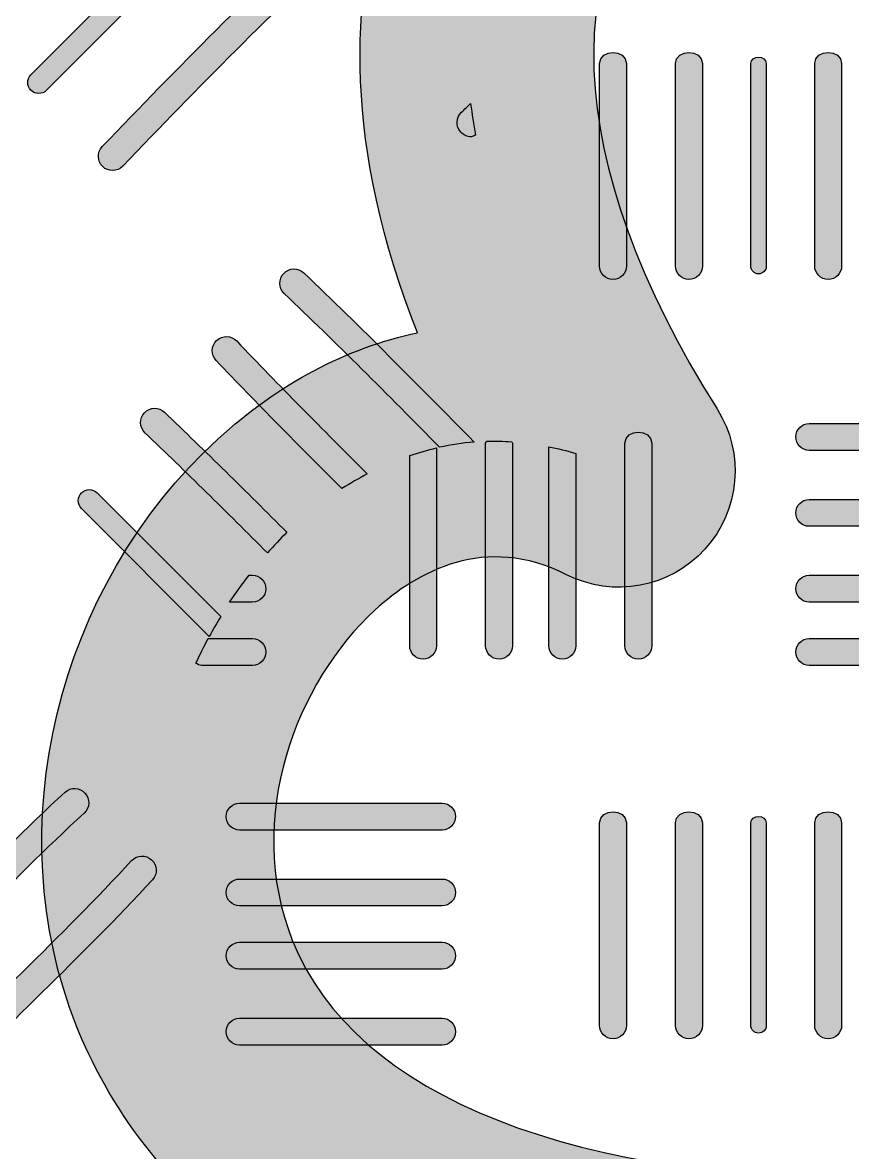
# Model space of a CAD drawing. Extents: x 4 to 307, y 9 to 217.
# Drawn here: x 268.39 to 273.92, y 183.12 to 190.64 of the extents above; entities that cross this region are included whole.
import ezdxf

# ---------------------------------------------------------------- set-up
doc = ezdxf.new("R2010")
doc.units = 0
doc.header["$MEASUREMENT"] = 0
doc.layers.add('EBENE_1', color=7, linetype='CONTINUOUS')

# ---------------------------------------------------------------- blocks, each defined once
blk = doc.blocks.new('BLOCK_4')
at = {"layer": 'EBENE_1'}
h = blk.add_hatch(color=7, dxfattribs=at)
h.dxf.hatch_style = 2
edge = h.paths.add_edge_path()
edge.add_spline(control_points=[(268.4493, 190.1899), (268.4634, 190.1756), (268.4823, 190.1684), (268.5009, 190.1684), (268.5199, 190.1684), (268.5385, 190.1756), (268.5529, 190.1899), (268.5529, 190.1899), (270.0698, 191.7081), (270.0698, 191.7081), (270.0984, 191.7367), (270.0984, 191.7833), (270.0695, 191.8118), (270.0412, 191.8404), (269.9947, 191.8404), (269.9658, 191.8118), (269.9658, 191.8118), (268.4489, 190.2936), (268.4489, 190.2936), (268.4203, 190.2648), (268.4203, 190.2185), (268.4493, 190.1899)], knot_values=[0, 0, 0, 0, 1, 1, 1, 2, 2, 2, 3, 3, 3, 4, 4, 4, 5, 5, 5, 6, 6, 6, 7, 7, 7, 7], degree=3, periodic=1)
h = blk.add_hatch(color=7, dxfattribs=at)
h.dxf.hatch_style = 2
edge = h.paths.add_edge_path()
edge.add_spline(control_points=[(270.4443, 191.3363), (269.9365, 190.8514), (269.4252, 190.3396), (268.9243, 189.8149), (268.8885, 189.7772), (268.8899, 189.7176), (268.9274, 189.6816), (268.9457, 189.6642), (268.9691, 189.6556), (268.9925, 189.6556), (269.0173, 189.6556), (269.0422, 189.6654), (269.0608, 189.6847), (269.5593, 190.2073), (270.0688, 190.7172), (270.5745, 191.1998), (270.6121, 191.2358), (270.6135, 191.2954), (270.5776, 191.3332), (270.5418, 191.3704), (270.4822, 191.3719), (270.4443, 191.3363)], knot_values=[0, 0, 0, 0, 1, 1, 1, 2, 2, 2, 3, 3, 3, 4, 4, 4, 5, 5, 5, 6, 6, 6, 7, 7, 7, 7], degree=3, periodic=1)
h = blk.add_hatch(color=7, dxfattribs=at)
h.dxf.hatch_style = 2
edge = h.paths.add_edge_path()
edge.add_spline(control_points=[(271.4103, 189.8922), (271.3965, 189.9634), (271.3865, 190.0326), (271.3766, 190.1017), (271.3566, 190.0828), (271.3369, 190.0628), (271.3166, 190.0442), (271.2784, 190.0089), (271.2756, 189.9493), (271.3111, 189.911), (271.3297, 189.8907), (271.3548, 189.8805), (271.3803, 189.8805), (271.391, 189.8805), (271.4, 189.8886), (271.4103, 189.8922)], knot_values=[0, 0, 0, 0, 1, 1, 1, 2, 2, 2, 3, 3, 3, 4, 4, 4, 5, 5, 5, 5], degree=3, periodic=1)
h = blk.add_hatch(color=7, dxfattribs=at)
h.dxf.hatch_style = 2
edge = h.paths.add_edge_path()
edge.add_spline(control_points=[(270.2655, 188.9745), (270.228, 189.0105), (270.1684, 189.0091), (270.1322, 188.9714), (270.0964, 188.9336), (270.0977, 188.874), (270.1353, 188.838), (270.4805, 188.5087), (270.826, 188.1637), (271.1702, 187.8135), (271.2456, 187.83), (271.3221, 187.8417), (271.3996, 187.8483), (271.0231, 188.2336), (270.6441, 188.6131), (270.2655, 188.9745)], knot_values=[0, 0, 0, 0, 1, 1, 1, 2, 2, 2, 3, 3, 3, 4, 4, 4, 5, 5, 5, 5], degree=3, periodic=1)
h = blk.add_hatch(color=7, dxfattribs=at)
h.dxf.hatch_style = 2
edge = h.paths.add_edge_path()
edge.add_spline(control_points=[(270.6889, 187.6362), (270.3916, 187.9316), (270.0995, 188.2272), (269.819, 188.5214), (269.7832, 188.5592), (269.7236, 188.5602), (269.6857, 188.5247), (269.6481, 188.4889), (269.6468, 188.4291), (269.6826, 188.3916), (269.9527, 188.1078), (270.2338, 187.8228), (270.5201, 187.538), (270.5752, 187.5737), (270.6314, 187.6061), (270.6889, 187.6362)], knot_values=[0, 0, 0, 0, 1, 1, 1, 2, 2, 2, 3, 3, 3, 4, 4, 4, 5, 5, 5, 5], degree=3, periodic=1)
h = blk.add_hatch(color=7, dxfattribs=at)
h.dxf.hatch_style = 2
edge = h.paths.add_edge_path()
edge.add_spline(control_points=[(270.1532, 187.2473), (269.8828, 187.5191), (269.6106, 187.7868), (269.3384, 188.0467), (269.3005, 188.0827), (269.2413, 188.0813), (269.2051, 188.0436), (269.1693, 188.0059), (269.1707, 187.9463), (269.2082, 187.9103), (269.4807, 187.65), (269.7532, 187.382), (270.024, 187.1098), (270.0664, 187.157), (270.1084, 187.2039), (270.1532, 187.2473)], knot_values=[0, 0, 0, 0, 1, 1, 1, 2, 2, 2, 3, 3, 3, 4, 4, 4, 5, 5, 5, 5], degree=3, periodic=1)
h = blk.add_hatch(color=7, dxfattribs=at)
h.dxf.hatch_style = 2
edge = h.paths.add_edge_path()
edge.add_spline(control_points=[(269.7129, 186.6864), (269.7129, 186.6864), (268.8899, 187.5101), (268.8899, 187.5101), (268.8609, 187.5385), (268.8144, 187.5389), (268.7862, 187.5101), (268.7572, 187.4815), (268.7572, 187.435), (268.7858, 187.4064), (268.7858, 187.4064), (269.6368, 186.5548), (269.6368, 186.5548), (269.6609, 186.5998), (269.6867, 186.643), (269.7129, 186.6864)], knot_values=[0, 0, 0, 0, 1, 1, 1, 2, 2, 2, 3, 3, 3, 4, 4, 4, 5, 5, 5, 5], degree=3, periodic=1)
h = blk.add_hatch(color=7, dxfattribs=at)
h.dxf.hatch_style = 2
edge = h.paths.add_edge_path()
edge.add_spline(control_points=[(267.2507, 183.8917), (267.2734, 183.8917), (267.2965, 183.9), (267.3144, 183.9165), (267.5714, 184.1529), (267.8205, 184.4054), (268.0613, 184.6498), (268.3011, 184.8932), (268.5492, 185.1449), (268.8034, 185.3785), (268.8416, 185.4136), (268.8444, 185.4734), (268.8089, 185.5116), (268.7745, 185.5499), (268.7149, 185.5524), (268.6759, 185.5173), (268.4182, 185.2805), (268.1685, 185.0271), (267.927, 184.782), (267.6879, 184.5394), (267.4405, 184.2884), (267.187, 184.0554), (267.1487, 184.0201), (267.146, 183.9605), (267.1815, 183.9222), (267.2001, 183.9019), (267.2252, 183.8917), (267.2507, 183.8917)], knot_values=[0, 0, 0, 0, 1, 1, 1, 2, 2, 2, 3, 3, 3, 4, 4, 4, 5, 5, 5, 6, 6, 6, 7, 7, 7, 8, 8, 8, 9, 9, 9, 9], degree=3, periodic=1)
h = blk.add_hatch(color=7, dxfattribs=at)
h.dxf.hatch_style = 2
edge = h.paths.add_edge_path()
edge.add_spline(control_points=[(269.2526, 185.0676), (269.2137, 185.1027), (269.1545, 185.0998), (269.1193, 185.0619), (268.8861, 184.8076), (268.6349, 184.5596), (268.3921, 184.3196), (268.1478, 184.0785), (267.8949, 183.8292), (267.6589, 183.5717), (267.6235, 183.5333), (267.6262, 183.4737), (267.6645, 183.4385), (267.6827, 183.422), (267.7055, 183.4137), (267.7282, 183.4137), (267.7537, 183.4137), (267.7792, 183.4241), (267.7974, 183.4442), (268.0307, 183.6983), (268.2818, 183.946), (268.5244, 184.1856), (268.769, 184.4271), (269.0218, 184.6767), (269.2585, 184.9344), (269.2936, 184.9728), (269.2909, 185.0324), (269.2526, 185.0676)], knot_values=[0, 0, 0, 0, 1, 1, 1, 2, 2, 2, 3, 3, 3, 4, 4, 4, 5, 5, 5, 6, 6, 6, 7, 7, 7, 8, 8, 8, 9, 9, 9, 9], degree=3, periodic=1)
for points, knots in [([(268.4493, 190.1899), (268.4634, 190.1756), (268.4823, 190.1684), (268.5009, 190.1684), (268.5199, 190.1684), (268.5385, 190.1756), (268.5529, 190.1899), (268.5529, 190.1899), (270.0698, 191.7081), (270.0698, 191.7081), (270.0984, 191.7367), (270.0984, 191.7833), (270.0695, 191.8118), (270.0412, 191.8404), (269.9947, 191.8404), (269.9658, 191.8118), (269.9658, 191.8118), (268.4489, 190.2936), (268.4489, 190.2936), (268.4203, 190.2648), (268.4203, 190.2185), (268.4493, 190.1899)], [0, 0, 0, 0, 1, 1, 1, 2, 2, 2, 3, 3, 3, 4, 4, 4, 5, 5, 5, 6, 6, 6, 7, 7, 7, 7]), ([(270.4443, 191.3363), (269.9365, 190.8514), (269.4252, 190.3396), (268.9243, 189.8149), (268.8885, 189.7772), (268.8899, 189.7176), (268.9274, 189.6816), (268.9457, 189.6642), (268.9691, 189.6556), (268.9925, 189.6556), (269.0173, 189.6556), (269.0422, 189.6654), (269.0608, 189.6847), (269.5593, 190.2073), (270.0688, 190.7172), (270.5745, 191.1998), (270.6121, 191.2358), (270.6135, 191.2954), (270.5776, 191.3332), (270.5418, 191.3704), (270.4822, 191.3719), (270.4443, 191.3363)], [0, 0, 0, 0, 1, 1, 1, 2, 2, 2, 3, 3, 3, 4, 4, 4, 5, 5, 5, 6, 6, 6, 7, 7, 7, 7]), ([(271.4103, 189.8922), (271.3965, 189.9634), (271.3865, 190.0326), (271.3766, 190.1017), (271.3566, 190.0828), (271.3369, 190.0628), (271.3166, 190.0442), (271.2784, 190.0089), (271.2756, 189.9493), (271.3111, 189.911), (271.3297, 189.8907), (271.3548, 189.8805), (271.3803, 189.8805), (271.391, 189.8805), (271.4, 189.8886), (271.4103, 189.8922)], [0, 0, 0, 0, 1, 1, 1, 2, 2, 2, 3, 3, 3, 4, 4, 4, 5, 5, 5, 5]), ([(270.2655, 188.9745), (270.228, 189.0105), (270.1684, 189.0091), (270.1322, 188.9714), (270.0964, 188.9336), (270.0977, 188.874), (270.1353, 188.838), (270.4805, 188.5087), (270.826, 188.1637), (271.1702, 187.8135), (271.2456, 187.83), (271.3221, 187.8417), (271.3996, 187.8483), (271.0231, 188.2336), (270.6441, 188.6131), (270.2655, 188.9745)], [0, 0, 0, 0, 1, 1, 1, 2, 2, 2, 3, 3, 3, 4, 4, 4, 5, 5, 5, 5]), ([(270.6889, 187.6362), (270.3916, 187.9316), (270.0995, 188.2272), (269.819, 188.5214), (269.7832, 188.5592), (269.7236, 188.5602), (269.6857, 188.5247), (269.6481, 188.4889), (269.6468, 188.4291), (269.6826, 188.3916), (269.9527, 188.1078), (270.2338, 187.8228), (270.5201, 187.538), (270.5752, 187.5737), (270.6314, 187.6061), (270.6889, 187.6362)], [0, 0, 0, 0, 1, 1, 1, 2, 2, 2, 3, 3, 3, 4, 4, 4, 5, 5, 5, 5]), ([(270.1532, 187.2473), (269.8828, 187.5191), (269.6106, 187.7868), (269.3384, 188.0467), (269.3005, 188.0827), (269.2413, 188.0813), (269.2051, 188.0436), (269.1693, 188.0059), (269.1707, 187.9463), (269.2082, 187.9103), (269.4807, 187.65), (269.7532, 187.382), (270.024, 187.1098), (270.0664, 187.157), (270.1084, 187.2039), (270.1532, 187.2473)], [0, 0, 0, 0, 1, 1, 1, 2, 2, 2, 3, 3, 3, 4, 4, 4, 5, 5, 5, 5]), ([(269.7129, 186.6864), (269.7129, 186.6864), (268.8899, 187.5101), (268.8899, 187.5101), (268.8609, 187.5385), (268.8144, 187.5389), (268.7862, 187.5101), (268.7572, 187.4815), (268.7572, 187.435), (268.7858, 187.4064), (268.7858, 187.4064), (269.6368, 186.5548), (269.6368, 186.5548), (269.6609, 186.5998), (269.6867, 186.643), (269.7129, 186.6864)], [0, 0, 0, 0, 1, 1, 1, 2, 2, 2, 3, 3, 3, 4, 4, 4, 5, 5, 5, 5]), ([(267.2507, 183.8917), (267.2734, 183.8917), (267.2965, 183.9), (267.3144, 183.9165), (267.5714, 184.1529), (267.8205, 184.4054), (268.0613, 184.6498), (268.3011, 184.8932), (268.5492, 185.1449), (268.8034, 185.3785), (268.8416, 185.4136), (268.8444, 185.4734), (268.8089, 185.5116), (268.7745, 185.5499), (268.7149, 185.5524), (268.6759, 185.5173), (268.4182, 185.2805), (268.1685, 185.0271), (267.927, 184.782), (267.6879, 184.5394), (267.4405, 184.2884), (267.187, 184.0554), (267.1487, 184.0201), (267.146, 183.9605), (267.1815, 183.9222), (267.2001, 183.9019), (267.2252, 183.8917), (267.2507, 183.8917)], [0, 0, 0, 0, 1, 1, 1, 2, 2, 2, 3, 3, 3, 4, 4, 4, 5, 5, 5, 6, 6, 6, 7, 7, 7, 8, 8, 8, 9, 9, 9, 9]), ([(269.2526, 185.0676), (269.2137, 185.1027), (269.1545, 185.0998), (269.1193, 185.0619), (268.8861, 184.8076), (268.6349, 184.5596), (268.3921, 184.3196), (268.1478, 184.0785), (267.8949, 183.8292), (267.6589, 183.5717), (267.6235, 183.5333), (267.6262, 183.4737), (267.6645, 183.4385), (267.6827, 183.422), (267.7055, 183.4137), (267.7282, 183.4137), (267.7537, 183.4137), (267.7792, 183.4241), (267.7974, 183.4442), (268.0307, 183.6983), (268.2818, 183.946), (268.5244, 184.1856), (268.769, 184.4271), (269.0218, 184.6767), (269.2585, 184.9344), (269.2936, 184.9728), (269.2909, 185.0324), (269.2526, 185.0676)], [0, 0, 0, 0, 1, 1, 1, 2, 2, 2, 3, 3, 3, 4, 4, 4, 5, 5, 5, 6, 6, 6, 7, 7, 7, 8, 8, 8, 9, 9, 9, 9])]:
    blk.add_open_spline(points, degree=3, knots=knots, dxfattribs=at)
blk = doc.blocks.new('BLOCK_5')
at = {"layer": 'EBENE_1'}
h = blk.add_hatch(color=7, dxfattribs=at)
h.dxf.hatch_style = 2
edge = h.paths.add_edge_path()
edge.add_spline(control_points=[(272.325, 188.9302), (272.3743, 188.9302), (272.4146, 188.9703), (272.4146, 189.0198), (272.4146, 189.0198), (272.4146, 190.3677), (272.4146, 190.3677), (272.4146, 190.4665), (272.2354, 190.4665), (272.2354, 190.3677), (272.2354, 190.3677), (272.2354, 189.0198), (272.2354, 189.0198), (272.2354, 188.9703), (272.2757, 188.9302), (272.325, 188.9302)], knot_values=[0, 0, 0, 0, 1, 1, 1, 2, 2, 2, 3, 3, 3, 4, 4, 4, 5, 5, 5, 5], degree=3, periodic=1)
h = blk.add_hatch(color=7, dxfattribs=at)
h.dxf.hatch_style = 2
edge = h.paths.add_edge_path()
edge.add_spline(control_points=[(272.7412, 190.3677), (272.7412, 190.3677), (272.7412, 189.0198), (272.7412, 189.0198), (272.7412, 188.9703), (272.7815, 188.9302), (272.8307, 188.9302), (272.88, 188.9302), (272.9203, 188.9703), (272.9203, 189.0198), (272.9203, 189.0198), (272.9203, 190.3677), (272.9203, 190.3677), (272.9203, 190.4665), (272.7412, 190.4665), (272.7412, 190.3677)], knot_values=[0, 0, 0, 0, 1, 1, 1, 2, 2, 2, 3, 3, 3, 4, 4, 4, 5, 5, 5, 5], degree=3, periodic=1)
h = blk.add_hatch(color=7, dxfattribs=at)
h.dxf.hatch_style = 2
edge = h.paths.add_edge_path()
edge.add_spline(control_points=[(273.6682, 190.3677), (273.6682, 190.3677), (273.6682, 189.0198), (273.6682, 189.0198), (273.6682, 188.9703), (273.7085, 188.9302), (273.7578, 188.9302), (273.8071, 188.9302), (273.8474, 188.9703), (273.8474, 189.0198), (273.8474, 189.0198), (273.8474, 190.3677), (273.8474, 190.3677), (273.8474, 190.4665), (273.6682, 190.4665), (273.6682, 190.3677)], knot_values=[0, 0, 0, 0, 1, 1, 1, 2, 2, 2, 3, 3, 3, 4, 4, 4, 5, 5, 5, 5], degree=3, periodic=1)
h = blk.add_hatch(color=7, dxfattribs=at)
h.dxf.hatch_style = 2
edge = h.paths.add_edge_path()
edge.add_spline(control_points=[(273.2424, 190.3677), (273.2424, 190.3677), (273.2424, 189.0198), (273.2424, 189.0198), (273.2424, 188.9912), (273.2655, 188.9679), (273.2941, 188.9679), (273.3227, 188.9679), (273.3458, 188.9912), (273.3458, 189.0198), (273.3458, 189.0198), (273.3458, 190.3677), (273.3458, 190.3677), (273.3458, 190.4249), (273.2424, 190.4249), (273.2424, 190.3677)], knot_values=[0, 0, 0, 0, 1, 1, 1, 2, 2, 2, 3, 3, 3, 4, 4, 4, 5, 5, 5, 5], degree=3, periodic=1)
h = blk.add_hatch(color=7, dxfattribs=at)
h.dxf.hatch_style = 2
edge = h.paths.add_edge_path()
edge.add_spline(control_points=[(273.6314, 187.793), (273.6314, 187.793), (274.9798, 187.793), (274.9798, 187.793), (275.029, 187.793), (275.0694, 187.8331), (275.0694, 187.8825), (275.0694, 187.932), (275.029, 187.9721), (274.9798, 187.9721), (274.9798, 187.9721), (273.6314, 187.9721), (273.6314, 187.9721), (273.5821, 187.9721), (273.5418, 187.932), (273.5418, 187.8825), (273.5418, 187.8331), (273.5821, 187.793), (273.6314, 187.793)], knot_values=[0, 0, 0, 0, 1, 1, 1, 2, 2, 2, 3, 3, 3, 4, 4, 4, 5, 5, 5, 6, 6, 6, 6], degree=3, periodic=1)
h = blk.add_hatch(color=7, dxfattribs=at)
h.dxf.hatch_style = 2
edge = h.paths.add_edge_path()
edge.add_spline(control_points=[(272.4039, 187.8403), (272.4039, 187.8403), (272.4039, 186.4924), (272.4039, 186.4924), (272.4039, 186.443), (272.4442, 186.4029), (272.4935, 186.4029), (272.5427, 186.4029), (272.583, 186.443), (272.583, 186.4924), (272.583, 186.4924), (272.583, 187.8403), (272.583, 187.8403), (272.583, 187.9392), (272.4039, 187.9392), (272.4039, 187.8403)], knot_values=[0, 0, 0, 0, 1, 1, 1, 2, 2, 2, 3, 3, 3, 4, 4, 4, 5, 5, 5, 5], degree=3, periodic=1)
h = blk.add_hatch(color=7, dxfattribs=at)
h.dxf.hatch_style = 2
edge = h.paths.add_edge_path()
edge.add_spline(control_points=[(271.0606, 186.4029), (271.1099, 186.4029), (271.1502, 186.443), (271.1502, 186.4924), (271.1502, 186.4924), (271.1502, 187.8092), (271.1502, 187.8092), (271.0896, 187.7952), (271.03, 187.7783), (270.9711, 187.7583), (270.9711, 187.7583), (270.9711, 186.4924), (270.9711, 186.4924), (270.9711, 186.443), (271.0114, 186.4029), (271.0606, 186.4029)], knot_values=[0, 0, 0, 0, 1, 1, 1, 2, 2, 2, 3, 3, 3, 4, 4, 4, 5, 5, 5, 5], degree=3, periodic=1)
h = blk.add_hatch(color=7, dxfattribs=at)
h.dxf.hatch_style = 2
edge = h.paths.add_edge_path()
edge.add_spline(control_points=[(271.5664, 186.4029), (271.6156, 186.4029), (271.6559, 186.443), (271.6559, 186.4924), (271.6559, 186.4924), (271.6559, 187.8403), (271.6559, 187.8403), (271.6559, 187.8448), (271.6515, 187.8464), (271.6508, 187.8505), (271.5946, 187.8541), (271.5388, 187.8553), (271.4833, 187.8534), (271.4823, 187.8483), (271.4768, 187.8462), (271.4768, 187.8403), (271.4768, 187.8403), (271.4768, 186.4924), (271.4768, 186.4924), (271.4768, 186.443), (271.5171, 186.4029), (271.5664, 186.4029)], knot_values=[0, 0, 0, 0, 1, 1, 1, 2, 2, 2, 3, 3, 3, 4, 4, 4, 5, 5, 5, 6, 6, 6, 7, 7, 7, 7], degree=3, periodic=1)
h = blk.add_hatch(color=7, dxfattribs=at)
h.dxf.hatch_style = 2
edge = h.paths.add_edge_path()
edge.add_spline(control_points=[(271.9877, 186.4029), (272.037, 186.4029), (272.0773, 186.443), (272.0773, 186.4924), (272.0773, 186.4924), (272.0773, 187.7721), (272.0773, 187.7721), (272.0173, 187.7912), (271.9577, 187.8043), (271.8981, 187.8169), (271.8981, 187.8169), (271.8981, 186.4924), (271.8981, 186.4924), (271.8981, 186.443), (271.9384, 186.4029), (271.9877, 186.4029)], knot_values=[0, 0, 0, 0, 1, 1, 1, 2, 2, 2, 3, 3, 3, 4, 4, 4, 5, 5, 5, 5], degree=3, periodic=1)
h = blk.add_hatch(color=7, dxfattribs=at)
h.dxf.hatch_style = 2
edge = h.paths.add_edge_path()
edge.add_spline(control_points=[(273.6314, 187.2874), (273.6314, 187.2874), (274.9798, 187.2874), (274.9798, 187.2874), (275.029, 187.2874), (275.0694, 187.3275), (275.0694, 187.377), (275.0694, 187.4264), (275.029, 187.4665), (274.9798, 187.4665), (274.9798, 187.4665), (273.6314, 187.4665), (273.6314, 187.4665), (273.5821, 187.4665), (273.5418, 187.4264), (273.5418, 187.377), (273.5418, 187.3275), (273.5821, 187.2874), (273.6314, 187.2874)], knot_values=[0, 0, 0, 0, 1, 1, 1, 2, 2, 2, 3, 3, 3, 4, 4, 4, 5, 5, 5, 6, 6, 6, 6], degree=3, periodic=1)
h = blk.add_hatch(color=7, dxfattribs=at)
h.dxf.hatch_style = 2
edge = h.paths.add_edge_path()
edge.add_spline(control_points=[(270.013, 186.8716), (270.013, 186.9212), (269.9727, 186.9615), (269.9231, 186.9615), (269.9231, 186.9615), (269.9017, 186.9615), (269.9017, 186.9615), (269.8566, 186.9033), (269.8132, 186.8438), (269.7722, 186.7817), (269.7722, 186.7817), (269.9231, 186.7817), (269.9231, 186.7817), (269.9727, 186.7817), (270.013, 186.822), (270.013, 186.8716)], knot_values=[0, 0, 0, 0, 1, 1, 1, 2, 2, 2, 3, 3, 3, 4, 4, 4, 5, 5, 5, 5], degree=3, periodic=1)
h = blk.add_hatch(color=7, dxfattribs=at)
h.dxf.hatch_style = 2
edge = h.paths.add_edge_path()
edge.add_spline(control_points=[(273.6314, 186.782), (273.6314, 186.782), (274.9798, 186.782), (274.9798, 186.782), (275.029, 186.782), (275.0694, 186.8221), (275.0694, 186.8716), (275.0694, 186.921), (275.029, 186.9611), (274.9798, 186.9611), (274.9798, 186.9611), (273.6314, 186.9611), (273.6314, 186.9611), (273.5821, 186.9611), (273.5418, 186.921), (273.5418, 186.8716), (273.5418, 186.8221), (273.5821, 186.782), (273.6314, 186.782)], knot_values=[0, 0, 0, 0, 1, 1, 1, 2, 2, 2, 3, 3, 3, 4, 4, 4, 5, 5, 5, 6, 6, 6, 6], degree=3, periodic=1)
h = blk.add_hatch(color=7, dxfattribs=at)
h.dxf.hatch_style = 2
edge = h.paths.add_edge_path()
edge.add_spline(control_points=[(270.013, 186.4504), (270.013, 186.5), (269.9727, 186.5403), (269.9231, 186.5403), (269.9231, 186.5403), (269.6295, 186.5403), (269.6295, 186.5403), (269.6009, 186.4864), (269.573, 186.4322), (269.5475, 186.3763), (269.56, 186.37), (269.571, 186.3605), (269.5858, 186.3605), (269.5858, 186.3605), (269.9231, 186.3605), (269.9231, 186.3605), (269.9727, 186.3605), (270.013, 186.4008), (270.013, 186.4504)], knot_values=[0, 0, 0, 0, 1, 1, 1, 2, 2, 2, 3, 3, 3, 4, 4, 4, 5, 5, 5, 6, 6, 6, 6], degree=3, periodic=1)
h = blk.add_hatch(color=7, dxfattribs=at)
h.dxf.hatch_style = 2
edge = h.paths.add_edge_path()
edge.add_spline(control_points=[(273.6314, 186.3608), (273.6314, 186.3608), (274.9798, 186.3608), (274.9798, 186.3608), (275.029, 186.3608), (275.0694, 186.401), (275.0694, 186.4504), (275.0694, 186.4999), (275.029, 186.54), (274.9798, 186.54), (274.9798, 186.54), (273.6314, 186.54), (273.6314, 186.54), (273.5821, 186.54), (273.5418, 186.4999), (273.5418, 186.4504), (273.5418, 186.401), (273.5821, 186.3608), (273.6314, 186.3608)], knot_values=[0, 0, 0, 0, 1, 1, 1, 2, 2, 2, 3, 3, 3, 4, 4, 4, 5, 5, 5, 6, 6, 6, 6], degree=3, periodic=1)
h = blk.add_hatch(color=7, dxfattribs=at)
h.dxf.hatch_style = 2
edge = h.paths.add_edge_path()
edge.add_spline(control_points=[(271.1871, 185.4448), (271.1871, 185.4448), (269.8387, 185.4448), (269.8387, 185.4448), (269.7894, 185.4448), (269.7491, 185.4047), (269.7491, 185.3552), (269.7491, 185.3058), (269.7894, 185.2656), (269.8387, 185.2656), (269.8387, 185.2656), (271.1871, 185.2656), (271.1871, 185.2656), (271.2363, 185.2656), (271.2766, 185.3058), (271.2766, 185.3552), (271.2766, 185.4047), (271.2363, 185.4448), (271.1871, 185.4448)], knot_values=[0, 0, 0, 0, 1, 1, 1, 2, 2, 2, 3, 3, 3, 4, 4, 4, 5, 5, 5, 6, 6, 6, 6], degree=3, periodic=1)
h = blk.add_hatch(color=7, dxfattribs=at)
h.dxf.hatch_style = 2
edge = h.paths.add_edge_path()
edge.add_spline(control_points=[(272.4146, 185.313), (272.4146, 185.4119), (272.2354, 185.4119), (272.2354, 185.313), (272.2354, 185.313), (272.2354, 183.9651), (272.2354, 183.9651), (272.2354, 183.9157), (272.2757, 183.8755), (272.325, 183.8755), (272.3743, 183.8755), (272.4146, 183.9157), (272.4146, 183.9651), (272.4146, 183.9651), (272.4146, 185.313), (272.4146, 185.313)], knot_values=[0, 0, 0, 0, 1, 1, 1, 2, 2, 2, 3, 3, 3, 4, 4, 4, 5, 5, 5, 5], degree=3, periodic=1)
h = blk.add_hatch(color=7, dxfattribs=at)
h.dxf.hatch_style = 2
edge = h.paths.add_edge_path()
edge.add_spline(control_points=[(272.7412, 185.313), (272.7412, 185.313), (272.7412, 183.9651), (272.7412, 183.9651), (272.7412, 183.9157), (272.7815, 183.8755), (272.8307, 183.8755), (272.88, 183.8755), (272.9203, 183.9157), (272.9203, 183.9651), (272.9203, 183.9651), (272.9203, 185.313), (272.9203, 185.313), (272.9203, 185.4119), (272.7412, 185.4119), (272.7412, 185.313)], knot_values=[0, 0, 0, 0, 1, 1, 1, 2, 2, 2, 3, 3, 3, 4, 4, 4, 5, 5, 5, 5], degree=3, periodic=1)
h = blk.add_hatch(color=7, dxfattribs=at)
h.dxf.hatch_style = 2
edge = h.paths.add_edge_path()
edge.add_spline(control_points=[(273.6682, 185.313), (273.6682, 185.313), (273.6682, 183.9651), (273.6682, 183.9651), (273.6682, 183.9157), (273.7085, 183.8755), (273.7578, 183.8755), (273.8071, 183.8755), (273.8474, 183.9157), (273.8474, 183.9651), (273.8474, 183.9651), (273.8474, 185.313), (273.8474, 185.313), (273.8474, 185.4119), (273.6682, 185.4119), (273.6682, 185.313)], knot_values=[0, 0, 0, 0, 1, 1, 1, 2, 2, 2, 3, 3, 3, 4, 4, 4, 5, 5, 5, 5], degree=3, periodic=1)
h = blk.add_hatch(color=7, dxfattribs=at)
h.dxf.hatch_style = 2
edge = h.paths.add_edge_path()
edge.add_spline(control_points=[(273.2424, 185.313), (273.2424, 185.313), (273.2424, 183.9651), (273.2424, 183.9651), (273.2424, 183.9365), (273.2655, 183.9133), (273.2941, 183.9133), (273.3227, 183.9133), (273.3458, 183.9365), (273.3458, 183.9651), (273.3458, 183.9651), (273.3458, 185.313), (273.3458, 185.313), (273.3458, 185.3702), (273.2424, 185.3702), (273.2424, 185.313)], knot_values=[0, 0, 0, 0, 1, 1, 1, 2, 2, 2, 3, 3, 3, 4, 4, 4, 5, 5, 5, 5], degree=3, periodic=1)
h = blk.add_hatch(color=7, dxfattribs=at)
h.dxf.hatch_style = 2
edge = h.paths.add_edge_path()
edge.add_spline(control_points=[(271.1871, 184.9392), (271.1871, 184.9392), (269.8387, 184.9392), (269.8387, 184.9392), (269.7894, 184.9392), (269.7491, 184.8991), (269.7491, 184.8496), (269.7491, 184.8002), (269.7894, 184.7601), (269.8387, 184.7601), (269.8387, 184.7601), (271.1871, 184.7601), (271.1871, 184.7601), (271.2363, 184.7601), (271.2766, 184.8002), (271.2766, 184.8496), (271.2766, 184.8991), (271.2363, 184.9392), (271.1871, 184.9392)], knot_values=[0, 0, 0, 0, 1, 1, 1, 2, 2, 2, 3, 3, 3, 4, 4, 4, 5, 5, 5, 6, 6, 6, 6], degree=3, periodic=1)
h = blk.add_hatch(color=7, dxfattribs=at)
h.dxf.hatch_style = 2
edge = h.paths.add_edge_path()
edge.add_spline(control_points=[(271.1871, 184.5181), (271.1871, 184.5181), (269.8387, 184.5181), (269.8387, 184.5181), (269.7894, 184.5181), (269.7491, 184.4779), (269.7491, 184.4285), (269.7491, 184.379), (269.7894, 184.3389), (269.8387, 184.3389), (269.8387, 184.3389), (271.1871, 184.3389), (271.1871, 184.3389), (271.2363, 184.3389), (271.2766, 184.379), (271.2766, 184.4285), (271.2766, 184.4779), (271.2363, 184.5181), (271.1871, 184.5181)], knot_values=[0, 0, 0, 0, 1, 1, 1, 2, 2, 2, 3, 3, 3, 4, 4, 4, 5, 5, 5, 6, 6, 6, 6], degree=3, periodic=1)
h = blk.add_hatch(color=7, dxfattribs=at)
h.dxf.hatch_style = 2
edge = h.paths.add_edge_path()
edge.add_spline(control_points=[(271.1871, 184.0127), (271.1871, 184.0127), (269.8387, 184.0127), (269.8387, 184.0127), (269.7894, 184.0127), (269.7491, 183.9725), (269.7491, 183.9231), (269.7491, 183.8737), (269.7894, 183.8335), (269.8387, 183.8335), (269.8387, 183.8335), (271.1871, 183.8335), (271.1871, 183.8335), (271.2363, 183.8335), (271.2766, 183.8737), (271.2766, 183.9231), (271.2766, 183.9725), (271.2363, 184.0127), (271.1871, 184.0127)], knot_values=[0, 0, 0, 0, 1, 1, 1, 2, 2, 2, 3, 3, 3, 4, 4, 4, 5, 5, 5, 6, 6, 6, 6], degree=3, periodic=1)
for points, knots in [([(272.325, 188.9302), (272.3743, 188.9302), (272.4146, 188.9703), (272.4146, 189.0198), (272.4146, 189.0198), (272.4146, 190.3677), (272.4146, 190.3677), (272.4146, 190.4665), (272.2354, 190.4665), (272.2354, 190.3677), (272.2354, 190.3677), (272.2354, 189.0198), (272.2354, 189.0198), (272.2354, 188.9703), (272.2757, 188.9302), (272.325, 188.9302)], [0, 0, 0, 0, 1, 1, 1, 2, 2, 2, 3, 3, 3, 4, 4, 4, 5, 5, 5, 5]), ([(272.7412, 190.3677), (272.7412, 190.3677), (272.7412, 189.0198), (272.7412, 189.0198), (272.7412, 188.9703), (272.7815, 188.9302), (272.8307, 188.9302), (272.88, 188.9302), (272.9203, 188.9703), (272.9203, 189.0198), (272.9203, 189.0198), (272.9203, 190.3677), (272.9203, 190.3677), (272.9203, 190.4665), (272.7412, 190.4665), (272.7412, 190.3677)], [0, 0, 0, 0, 1, 1, 1, 2, 2, 2, 3, 3, 3, 4, 4, 4, 5, 5, 5, 5]), ([(273.6682, 190.3677), (273.6682, 190.3677), (273.6682, 189.0198), (273.6682, 189.0198), (273.6682, 188.9703), (273.7085, 188.9302), (273.7578, 188.9302), (273.8071, 188.9302), (273.8474, 188.9703), (273.8474, 189.0198), (273.8474, 189.0198), (273.8474, 190.3677), (273.8474, 190.3677), (273.8474, 190.4665), (273.6682, 190.4665), (273.6682, 190.3677)], [0, 0, 0, 0, 1, 1, 1, 2, 2, 2, 3, 3, 3, 4, 4, 4, 5, 5, 5, 5]), ([(273.2424, 190.3677), (273.2424, 190.3677), (273.2424, 189.0198), (273.2424, 189.0198), (273.2424, 188.9912), (273.2655, 188.9679), (273.2941, 188.9679), (273.3227, 188.9679), (273.3458, 188.9912), (273.3458, 189.0198), (273.3458, 189.0198), (273.3458, 190.3677), (273.3458, 190.3677), (273.3458, 190.4249), (273.2424, 190.4249), (273.2424, 190.3677)], [0, 0, 0, 0, 1, 1, 1, 2, 2, 2, 3, 3, 3, 4, 4, 4, 5, 5, 5, 5]), ([(273.6314, 187.793), (273.6314, 187.793), (274.9798, 187.793), (274.9798, 187.793), (275.029, 187.793), (275.0694, 187.8331), (275.0694, 187.8825), (275.0694, 187.932), (275.029, 187.9721), (274.9798, 187.9721), (274.9798, 187.9721), (273.6314, 187.9721), (273.6314, 187.9721), (273.5821, 187.9721), (273.5418, 187.932), (273.5418, 187.8825), (273.5418, 187.8331), (273.5821, 187.793), (273.6314, 187.793)], [0, 0, 0, 0, 1, 1, 1, 2, 2, 2, 3, 3, 3, 4, 4, 4, 5, 5, 5, 6, 6, 6, 6]), ([(272.4039, 187.8403), (272.4039, 187.8403), (272.4039, 186.4924), (272.4039, 186.4924), (272.4039, 186.443), (272.4442, 186.4029), (272.4935, 186.4029), (272.5427, 186.4029), (272.583, 186.443), (272.583, 186.4924), (272.583, 186.4924), (272.583, 187.8403), (272.583, 187.8403), (272.583, 187.9392), (272.4039, 187.9392), (272.4039, 187.8403)], [0, 0, 0, 0, 1, 1, 1, 2, 2, 2, 3, 3, 3, 4, 4, 4, 5, 5, 5, 5]), ([(271.0606, 186.4029), (271.1099, 186.4029), (271.1502, 186.443), (271.1502, 186.4924), (271.1502, 186.4924), (271.1502, 187.8092), (271.1502, 187.8092), (271.0896, 187.7952), (271.03, 187.7783), (270.9711, 187.7583), (270.9711, 187.7583), (270.9711, 186.4924), (270.9711, 186.4924), (270.9711, 186.443), (271.0114, 186.4029), (271.0606, 186.4029)], [0, 0, 0, 0, 1, 1, 1, 2, 2, 2, 3, 3, 3, 4, 4, 4, 5, 5, 5, 5]), ([(271.5664, 186.4029), (271.6156, 186.4029), (271.6559, 186.443), (271.6559, 186.4924), (271.6559, 186.4924), (271.6559, 187.8403), (271.6559, 187.8403), (271.6559, 187.8448), (271.6515, 187.8464), (271.6508, 187.8505), (271.5946, 187.8541), (271.5388, 187.8553), (271.4833, 187.8534), (271.4823, 187.8483), (271.4768, 187.8462), (271.4768, 187.8403), (271.4768, 187.8403), (271.4768, 186.4924), (271.4768, 186.4924), (271.4768, 186.443), (271.5171, 186.4029), (271.5664, 186.4029)], [0, 0, 0, 0, 1, 1, 1, 2, 2, 2, 3, 3, 3, 4, 4, 4, 5, 5, 5, 6, 6, 6, 7, 7, 7, 7]), ([(271.9877, 186.4029), (272.037, 186.4029), (272.0773, 186.443), (272.0773, 186.4924), (272.0773, 186.4924), (272.0773, 187.7721), (272.0773, 187.7721), (272.0173, 187.7912), (271.9577, 187.8043), (271.8981, 187.8169), (271.8981, 187.8169), (271.8981, 186.4924), (271.8981, 186.4924), (271.8981, 186.443), (271.9384, 186.4029), (271.9877, 186.4029)], [0, 0, 0, 0, 1, 1, 1, 2, 2, 2, 3, 3, 3, 4, 4, 4, 5, 5, 5, 5]), ([(273.6314, 187.2874), (273.6314, 187.2874), (274.9798, 187.2874), (274.9798, 187.2874), (275.029, 187.2874), (275.0694, 187.3275), (275.0694, 187.377), (275.0694, 187.4264), (275.029, 187.4665), (274.9798, 187.4665), (274.9798, 187.4665), (273.6314, 187.4665), (273.6314, 187.4665), (273.5821, 187.4665), (273.5418, 187.4264), (273.5418, 187.377), (273.5418, 187.3275), (273.5821, 187.2874), (273.6314, 187.2874)], [0, 0, 0, 0, 1, 1, 1, 2, 2, 2, 3, 3, 3, 4, 4, 4, 5, 5, 5, 6, 6, 6, 6]), ([(270.013, 186.8716), (270.013, 186.9212), (269.9727, 186.9615), (269.9231, 186.9615), (269.9231, 186.9615), (269.9017, 186.9615), (269.9017, 186.9615), (269.8566, 186.9033), (269.8132, 186.8438), (269.7722, 186.7817), (269.7722, 186.7817), (269.9231, 186.7817), (269.9231, 186.7817), (269.9727, 186.7817), (270.013, 186.822), (270.013, 186.8716)], [0, 0, 0, 0, 1, 1, 1, 2, 2, 2, 3, 3, 3, 4, 4, 4, 5, 5, 5, 5]), ([(273.6314, 186.782), (273.6314, 186.782), (274.9798, 186.782), (274.9798, 186.782), (275.029, 186.782), (275.0694, 186.8221), (275.0694, 186.8716), (275.0694, 186.921), (275.029, 186.9611), (274.9798, 186.9611), (274.9798, 186.9611), (273.6314, 186.9611), (273.6314, 186.9611), (273.5821, 186.9611), (273.5418, 186.921), (273.5418, 186.8716), (273.5418, 186.8221), (273.5821, 186.782), (273.6314, 186.782)], [0, 0, 0, 0, 1, 1, 1, 2, 2, 2, 3, 3, 3, 4, 4, 4, 5, 5, 5, 6, 6, 6, 6]), ([(270.013, 186.4504), (270.013, 186.5), (269.9727, 186.5403), (269.9231, 186.5403), (269.9231, 186.5403), (269.6295, 186.5403), (269.6295, 186.5403), (269.6009, 186.4864), (269.573, 186.4322), (269.5475, 186.3763), (269.56, 186.37), (269.571, 186.3605), (269.5858, 186.3605), (269.5858, 186.3605), (269.9231, 186.3605), (269.9231, 186.3605), (269.9727, 186.3605), (270.013, 186.4008), (270.013, 186.4504)], [0, 0, 0, 0, 1, 1, 1, 2, 2, 2, 3, 3, 3, 4, 4, 4, 5, 5, 5, 6, 6, 6, 6]), ([(273.6314, 186.3608), (273.6314, 186.3608), (274.9798, 186.3608), (274.9798, 186.3608), (275.029, 186.3608), (275.0694, 186.401), (275.0694, 186.4504), (275.0694, 186.4999), (275.029, 186.54), (274.9798, 186.54), (274.9798, 186.54), (273.6314, 186.54), (273.6314, 186.54), (273.5821, 186.54), (273.5418, 186.4999), (273.5418, 186.4504), (273.5418, 186.401), (273.5821, 186.3608), (273.6314, 186.3608)], [0, 0, 0, 0, 1, 1, 1, 2, 2, 2, 3, 3, 3, 4, 4, 4, 5, 5, 5, 6, 6, 6, 6]), ([(271.1871, 185.4448), (271.1871, 185.4448), (269.8387, 185.4448), (269.8387, 185.4448), (269.7894, 185.4448), (269.7491, 185.4047), (269.7491, 185.3552), (269.7491, 185.3058), (269.7894, 185.2656), (269.8387, 185.2656), (269.8387, 185.2656), (271.1871, 185.2656), (271.1871, 185.2656), (271.2363, 185.2656), (271.2766, 185.3058), (271.2766, 185.3552), (271.2766, 185.4047), (271.2363, 185.4448), (271.1871, 185.4448)], [0, 0, 0, 0, 1, 1, 1, 2, 2, 2, 3, 3, 3, 4, 4, 4, 5, 5, 5, 6, 6, 6, 6]), ([(272.4146, 185.313), (272.4146, 185.4119), (272.2354, 185.4119), (272.2354, 185.313), (272.2354, 185.313), (272.2354, 183.9651), (272.2354, 183.9651), (272.2354, 183.9157), (272.2757, 183.8755), (272.325, 183.8755), (272.3743, 183.8755), (272.4146, 183.9157), (272.4146, 183.9651), (272.4146, 183.9651), (272.4146, 185.313), (272.4146, 185.313)], [0, 0, 0, 0, 1, 1, 1, 2, 2, 2, 3, 3, 3, 4, 4, 4, 5, 5, 5, 5]), ([(272.7412, 185.313), (272.7412, 185.313), (272.7412, 183.9651), (272.7412, 183.9651), (272.7412, 183.9157), (272.7815, 183.8755), (272.8307, 183.8755), (272.88, 183.8755), (272.9203, 183.9157), (272.9203, 183.9651), (272.9203, 183.9651), (272.9203, 185.313), (272.9203, 185.313), (272.9203, 185.4119), (272.7412, 185.4119), (272.7412, 185.313)], [0, 0, 0, 0, 1, 1, 1, 2, 2, 2, 3, 3, 3, 4, 4, 4, 5, 5, 5, 5]), ([(273.6682, 185.313), (273.6682, 185.313), (273.6682, 183.9651), (273.6682, 183.9651), (273.6682, 183.9157), (273.7085, 183.8755), (273.7578, 183.8755), (273.8071, 183.8755), (273.8474, 183.9157), (273.8474, 183.9651), (273.8474, 183.9651), (273.8474, 185.313), (273.8474, 185.313), (273.8474, 185.4119), (273.6682, 185.4119), (273.6682, 185.313)], [0, 0, 0, 0, 1, 1, 1, 2, 2, 2, 3, 3, 3, 4, 4, 4, 5, 5, 5, 5]), ([(273.2424, 185.313), (273.2424, 185.313), (273.2424, 183.9651), (273.2424, 183.9651), (273.2424, 183.9365), (273.2655, 183.9133), (273.2941, 183.9133), (273.3227, 183.9133), (273.3458, 183.9365), (273.3458, 183.9651), (273.3458, 183.9651), (273.3458, 185.313), (273.3458, 185.313), (273.3458, 185.3702), (273.2424, 185.3702), (273.2424, 185.313)], [0, 0, 0, 0, 1, 1, 1, 2, 2, 2, 3, 3, 3, 4, 4, 4, 5, 5, 5, 5]), ([(271.1871, 184.9392), (271.1871, 184.9392), (269.8387, 184.9392), (269.8387, 184.9392), (269.7894, 184.9392), (269.7491, 184.8991), (269.7491, 184.8496), (269.7491, 184.8002), (269.7894, 184.7601), (269.8387, 184.7601), (269.8387, 184.7601), (271.1871, 184.7601), (271.1871, 184.7601), (271.2363, 184.7601), (271.2766, 184.8002), (271.2766, 184.8496), (271.2766, 184.8991), (271.2363, 184.9392), (271.1871, 184.9392)], [0, 0, 0, 0, 1, 1, 1, 2, 2, 2, 3, 3, 3, 4, 4, 4, 5, 5, 5, 6, 6, 6, 6]), ([(271.1871, 184.5181), (271.1871, 184.5181), (269.8387, 184.5181), (269.8387, 184.5181), (269.7894, 184.5181), (269.7491, 184.4779), (269.7491, 184.4285), (269.7491, 184.379), (269.7894, 184.3389), (269.8387, 184.3389), (269.8387, 184.3389), (271.1871, 184.3389), (271.1871, 184.3389), (271.2363, 184.3389), (271.2766, 184.379), (271.2766, 184.4285), (271.2766, 184.4779), (271.2363, 184.5181), (271.1871, 184.5181)], [0, 0, 0, 0, 1, 1, 1, 2, 2, 2, 3, 3, 3, 4, 4, 4, 5, 5, 5, 6, 6, 6, 6]), ([(271.1871, 184.0127), (271.1871, 184.0127), (269.8387, 184.0127), (269.8387, 184.0127), (269.7894, 184.0127), (269.7491, 183.9725), (269.7491, 183.9231), (269.7491, 183.8737), (269.7894, 183.8335), (269.8387, 183.8335), (269.8387, 183.8335), (271.1871, 183.8335), (271.1871, 183.8335), (271.2363, 183.8335), (271.2766, 183.8737), (271.2766, 183.9231), (271.2766, 183.9725), (271.2363, 184.0127), (271.1871, 184.0127)], [0, 0, 0, 0, 1, 1, 1, 2, 2, 2, 3, 3, 3, 4, 4, 4, 5, 5, 5, 6, 6, 6, 6])]:
    blk.add_open_spline(points, degree=3, knots=knots, dxfattribs=at)
blk = doc.blocks.new('BLOCK_7')
at = {"layer": 'EBENE_1'}
h = blk.add_hatch(color=7, dxfattribs=at)
h.dxf.hatch_style = 2
edge = h.paths.add_edge_path()
edge.add_spline(control_points=[(279.7867, 168.2935), (276.5786, 168.0886), (272.9647, 169.3805), (271.5605, 171.237), (270.9811, 172.0032), (270.8346, 172.8077), (271.1226, 173.6219), (271.1688, 173.7495), (271.2611, 173.939), (271.359, 174.1399), (271.7913, 175.0272), (272.4445, 176.3683), (271.8203, 177.5786), (271.3659, 178.4597), (270.3689, 179.0173), (268.7714, 179.2836), (265.5588, 179.816), (263.3288, 181.3088), (262.1437, 183.7205), (260.695, 186.669), (261.0326, 190.9439), (263.0036, 194.6112), (263.1879, 194.9543), (263.0594, 195.3822), (262.7163, 195.5667), (262.3718, 195.752), (261.9453, 195.6225), (261.7606, 195.2792), (259.5475, 191.1612), (259.2088, 186.4938), (260.8773, 183.0983), (262.255, 180.2945), (264.9049, 178.494), (268.5399, 177.8916), (269.6357, 177.7088), (270.3365, 177.3771), (270.5663, 176.9318), (270.866, 176.3502), (270.4178, 175.4299), (270.0905, 174.7578), (269.971, 174.5128), (269.8679, 174.3011), (269.7942, 174.0984), (269.3426, 172.8214), (269.5641, 171.5376), (270.435, 170.3859), (272.0063, 168.3082), (275.6302, 166.8607), (279.1029, 166.8607), (279.3619, 166.8607), (279.6203, 166.8688), (279.877, 166.8852), (280.2659, 166.9102), (280.5608, 167.2457), (280.536, 167.6345), (280.5109, 168.0234), (280.1702, 168.314), (279.7867, 168.2935)], knot_values=[0, 0, 0, 0, 1, 1, 1, 2, 2, 2, 3, 3, 3, 4, 4, 4, 5, 5, 5, 6, 6, 6, 7, 7, 7, 8, 8, 8, 9, 9, 9, 10, 10, 10, 11, 11, 11, 12, 12, 12, 13, 13, 13, 14, 14, 14, 15, 15, 15, 16, 16, 16, 17, 17, 17, 18, 18, 18, 19, 19, 19, 19], degree=3, periodic=1)
h = blk.add_hatch(color=7, dxfattribs=at)
h.dxf.hatch_style = 2
edge = h.paths.add_edge_path()
edge.add_spline(control_points=[(274.0403, 181.3939), (274.1113, 181.3939), (274.1836, 181.3944), (274.2567, 181.3956), (274.6835, 181.4027), (275.0242, 181.7544), (275.017, 182.1816), (275.0098, 182.6088), (274.6632, 182.9388), (274.2312, 182.9421), (272.0756, 182.9095), (270.6059, 183.4866), (270.1894, 184.5325), (269.8652, 185.3473), (270.2204, 186.254), (270.7389, 186.7286), (271.0221, 186.9878), (271.4727, 187.2388), (272.0163, 186.9648), (272.3271, 186.8084), (272.7029, 186.8781), (272.9372, 187.1355), (273.1708, 187.3928), (273.2042, 187.7744), (273.0185, 188.0684), (271.9774, 189.7165), (271.9233, 191.1194), (272.8659, 192.0182), (274.0269, 193.1256), (276.7202, 193.3799), (278.728, 191.9748), (279.0784, 191.7297), (279.56, 191.8148), (279.805, 192.1648), (280.0499, 192.5148), (279.9648, 192.997), (279.6148, 193.2419), (277.1643, 194.9572), (273.6579, 194.9104), (271.7982, 193.1375), (271.1864, 192.5539), (270.0436, 191.0493), (271.0221, 188.576), (270.5515, 188.4754), (270.0974, 188.2381), (269.6947, 187.8694), (268.6167, 186.8826), (268.2291, 185.2753), (268.7524, 183.9606), (269.1372, 182.9939), (270.3344, 181.3939), (274.0403, 181.3939)], knot_values=[0, 0, 0, 0, 1, 1, 1, 2, 2, 2, 3, 3, 3, 4, 4, 4, 5, 5, 5, 6, 6, 6, 7, 7, 7, 8, 8, 8, 9, 9, 9, 10, 10, 10, 11, 11, 11, 12, 12, 12, 13, 13, 13, 14, 14, 14, 15, 15, 15, 16, 16, 16, 17, 17, 17, 17], degree=3, periodic=1)
for points, knots in [([(279.7867, 168.2935), (276.5786, 168.0886), (272.9647, 169.3805), (271.5605, 171.237), (270.9811, 172.0032), (270.8346, 172.8077), (271.1226, 173.6219), (271.1688, 173.7495), (271.2611, 173.939), (271.359, 174.1399), (271.7913, 175.0272), (272.4445, 176.3683), (271.8203, 177.5786), (271.3659, 178.4597), (270.3689, 179.0173), (268.7714, 179.2836), (265.5588, 179.816), (263.3288, 181.3088), (262.1437, 183.7205), (260.695, 186.669), (261.0326, 190.9439), (263.0036, 194.6112), (263.1879, 194.9543), (263.0594, 195.3822), (262.7163, 195.5667), (262.3718, 195.752), (261.9453, 195.6225), (261.7606, 195.2792), (259.5475, 191.1612), (259.2088, 186.4938), (260.8773, 183.0983), (262.255, 180.2945), (264.9049, 178.494), (268.5399, 177.8916), (269.6357, 177.7088), (270.3365, 177.3771), (270.5663, 176.9318), (270.866, 176.3502), (270.4178, 175.4299), (270.0905, 174.7578), (269.971, 174.5128), (269.8679, 174.3011), (269.7942, 174.0984), (269.3426, 172.8214), (269.5641, 171.5376), (270.435, 170.3859), (272.0063, 168.3082), (275.6302, 166.8607), (279.1029, 166.8607), (279.3619, 166.8607), (279.6203, 166.8688), (279.877, 166.8852), (280.2659, 166.9102), (280.5608, 167.2457), (280.536, 167.6345), (280.5109, 168.0234), (280.1702, 168.314), (279.7867, 168.2935)], [0, 0, 0, 0, 1, 1, 1, 2, 2, 2, 3, 3, 3, 4, 4, 4, 5, 5, 5, 6, 6, 6, 7, 7, 7, 8, 8, 8, 9, 9, 9, 10, 10, 10, 11, 11, 11, 12, 12, 12, 13, 13, 13, 14, 14, 14, 15, 15, 15, 16, 16, 16, 17, 17, 17, 18, 18, 18, 19, 19, 19, 19]), ([(274.0403, 181.3939), (274.1113, 181.3939), (274.1836, 181.3944), (274.2567, 181.3956), (274.6835, 181.4027), (275.0242, 181.7544), (275.017, 182.1816), (275.0098, 182.6088), (274.6632, 182.9388), (274.2312, 182.9421), (272.0756, 182.9095), (270.6059, 183.4866), (270.1894, 184.5325), (269.8652, 185.3473), (270.2204, 186.254), (270.7389, 186.7286), (271.0221, 186.9878), (271.4727, 187.2388), (272.0163, 186.9648), (272.3271, 186.8084), (272.7029, 186.8781), (272.9372, 187.1355), (273.1708, 187.3928), (273.2042, 187.7744), (273.0185, 188.0684), (271.9774, 189.7165), (271.9233, 191.1194), (272.8659, 192.0182), (274.0269, 193.1256), (276.7202, 193.3799), (278.728, 191.9748), (279.0784, 191.7297), (279.56, 191.8148), (279.805, 192.1648), (280.0499, 192.5148), (279.9648, 192.997), (279.6148, 193.2419), (277.1643, 194.9572), (273.6579, 194.9104), (271.7982, 193.1375), (271.1864, 192.5539), (270.0436, 191.0493), (271.0221, 188.576), (270.5515, 188.4754), (270.0974, 188.2381), (269.6947, 187.8694), (268.6167, 186.8826), (268.2291, 185.2753), (268.7524, 183.9606), (269.1372, 182.9939), (270.3344, 181.3939), (274.0403, 181.3939)], [0, 0, 0, 0, 1, 1, 1, 2, 2, 2, 3, 3, 3, 4, 4, 4, 5, 5, 5, 6, 6, 6, 7, 7, 7, 8, 8, 8, 9, 9, 9, 10, 10, 10, 11, 11, 11, 12, 12, 12, 13, 13, 13, 14, 14, 14, 15, 15, 15, 16, 16, 16, 17, 17, 17, 17])]:
    blk.add_open_spline(points, degree=3, knots=knots, dxfattribs=at)

msp = doc.modelspace()

# ---------------------------------------------------------------- linework, layer by layer
at = {"layer": 'EBENE_1'}
msp.add_open_spline([(202.108, 194.9198), (202.108, 194.9198), (216.1034, 194.9198), (216.1034, 194.9198), (216.1034, 194.9198), (216.1034, 198.8314), (216.1034, 198.8314), (216.1034, 198.8314), (226.0856, 198.8314), (226.0856, 198.8314), (226.0856, 198.8314), (226.0856, 194.9198), (226.0856, 194.9198), (226.0856, 194.9198), (256.1086, 194.9198), (256.1086, 194.9198), (256.1086, 194.9198), (256.1086, 198.8314), (256.1086, 198.8314), (256.1086, 198.8314), (266.0907, 198.8314), (266.0907, 198.8314), (266.0907, 198.8314), (266.0907, 194.9198), (266.0907, 194.9198), (266.0907, 194.9198), (280.0858, 194.9198), (280.0858, 194.9198), (280.0858, 194.9198), (280.1113, 141.8083), (280.1113, 141.8083), (280.1113, 141.8083), (276.3268, 141.8083), (276.3268, 141.8083), (276.3268, 141.8083), (276.3268, 134.0105), (276.3268, 134.0105), (276.3268, 134.0105), (280.1113, 134.0105), (280.1113, 134.0105), (280.1113, 134.0105), (280.1113, 114.935), (280.1113, 114.935), (280.1113, 114.935), (266.5224, 114.935), (266.5224, 114.935), (266.5224, 114.935), (266.5224, 111.0234), (266.5224, 111.0234), (266.5224, 111.0234), (256.5147, 111.0234), (256.5147, 111.0234), (256.5147, 111.0234), (256.5147, 114.935), (256.5147, 114.935), (256.5147, 114.935), (226.5172, 114.935), (226.5172, 114.935), (226.5172, 114.935), (226.5172, 111.0234), (226.5172, 111.0234), (226.5172, 111.0234), (216.5099, 111.0234), (216.5099, 111.0234), (216.5099, 111.0234), (216.5099, 114.935), (216.5099, 114.935), (216.5099, 114.935), (202.0571, 114.935), (202.0571, 114.935), (202.0571, 129.4385), (202.108, 144.0182), (202.108, 160.5534), (202.108, 160.5534), (205.918, 160.5534), (205.918, 160.5534), (205.918, 160.5534), (205.918, 168.3767), (205.918, 168.3767), (205.918, 168.3767), (202.108, 168.3767), (202.108, 168.3767), (202.108, 168.3767), (202.108, 194.9198), (202.108, 194.9198)], degree=3, knots=[0, 0, 0, 0, 1, 1, 1, 2, 2, 2, 3, 3, 3, 4, 4, 4, 5, 5, 5, 6, 6, 6, 7, 7, 7, 8, 8, 8, 9, 9, 9, 10, 10, 10, 11, 11, 11, 12, 12, 12, 13, 13, 13, 14, 14, 14, 15, 15, 15, 16, 16, 16, 17, 17, 17, 18, 18, 18, 19, 19, 19, 20, 20, 20, 21, 21, 21, 22, 22, 22, 23, 23, 23, 24, 24, 24, 25, 25, 25, 26, 26, 26, 27, 27, 27, 28, 28, 28, 28], dxfattribs=at)

# ---------------------------------------------------------------- block references
for name in ['BLOCK_7', 'BLOCK_4', 'BLOCK_5']:
    msp.add_blockref(name, (0, 0), dxfattribs=at)

doc.saveas('drawing.dxf')
